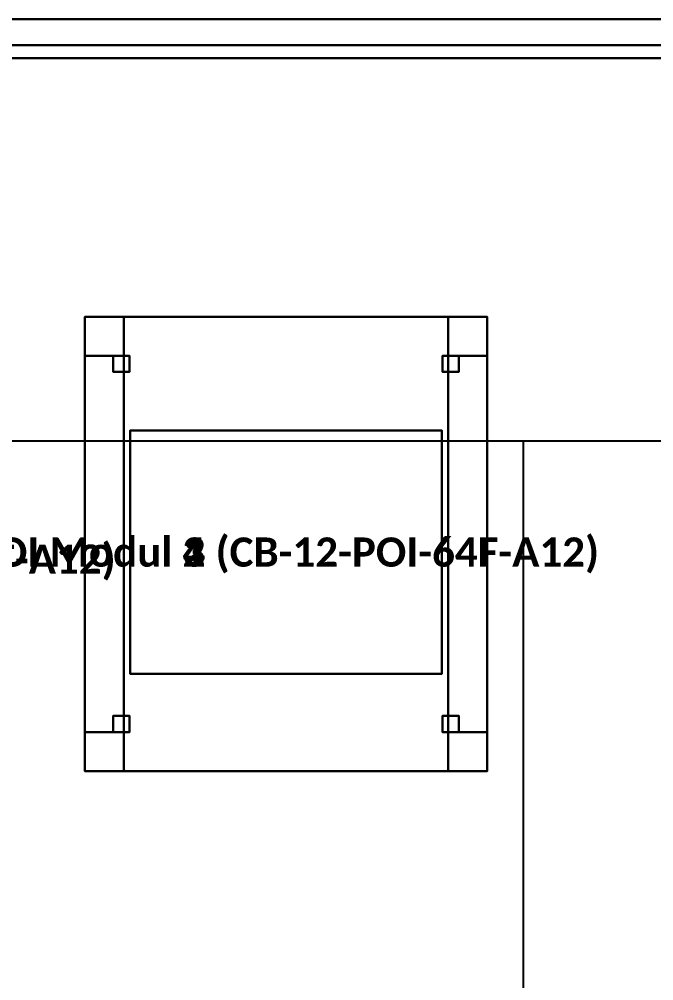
# Model space of a CAD drawing. Header units: metres. Extents: x -15 to 15, y -45.1 to 2.
# Drawn here: x -4.027 to -3.049, y 0.518 to 2 of the extents above; entities that cross this region are included whole.
import ezdxf
from ezdxf.enums import TextEntityAlignment as Align

# ---------------------------------------------------------------- set-up
doc = ezdxf.new("R2010")
doc.units = ezdxf.units.M
for name, color, linetype in [('CELIK_KIRIS_KOLON', 9, 'CONTINUOUS'), ('EKP_POI_MODULLERI', 40, 'CONTINUOUS'), ('EKP_POI_TASIYICI_SASE', 30, 'CONTINUOUS'), ('KABLO_TAVALARI', 6, 'CONTINUOUS'), ('KORKULUK_KAPI', 4, 'CONTINUOUS'), ('ZEMIN_PLATFORM', 8, 'CONTINUOUS')]:
    doc.layers.add(name, color=color, linetype=linetype)
doc.styles.get("Standard").update_dxf_attribs({"font": 'calibrib.ttf'})

msp = doc.modelspace()

# ---------------------------------------------------------------- linework, layer by layer
at = {"layer": 'CELIK_KIRIS_KOLON'}
msp.add_line((-3, 1.35, 4.1), (-4.4, 1.35, 6.75), dxfattribs=at)
at = {"layer": 'EKP_POI_MODULLERI'}
for p, q in [((-3.3758, 1.3665, 0.1585), (-3.8558, 1.3665, 0.1585)), ((-3.8558, 1.3665, 0.1585), (-3.8558, 0.9915, 0.1585)), ((-3.3758, 1.3665, 0.4225), (-3.8558, 1.3665, 0.4225)), ((-3.8558, 1.3665, 0.4225), (-3.8558, 0.9915, 0.4225)), ((-3.8558, 1.3665, 0.1585), (-3.8558, 1.3665, 0.4225)), ((-3.3758, 1.3665, 0.4735), (-3.8558, 1.3665, 0.4735)), ((-3.8558, 1.3665, 0.4735), (-3.8558, 0.9915, 0.4735)), ((-3.3758, 1.3665, 0.7375), (-3.8558, 1.3665, 0.7375)), ((-3.8558, 1.3665, 0.7375), (-3.8558, 0.9915, 0.7375)), ((-3.8558, 1.3665, 0.4735), (-3.8558, 1.3665, 0.7375)), ((-3.3758, 1.3665, 0.7885), (-3.8558, 1.3665, 0.7885)), ((-3.8558, 1.3665, 0.7885), (-3.8558, 0.9915, 0.7885)), ((-3.3758, 1.3665, 1.0525), (-3.8558, 1.3665, 1.0525)), ((-3.8558, 1.3665, 1.0525), (-3.8558, 0.9915, 1.0525)), ((-3.8558, 1.3665, 0.7885), (-3.8558, 1.3665, 1.0525)), ((-3.3758, 1.3665, 1.1035), (-3.8558, 1.3665, 1.1035)), ((-3.8558, 1.3665, 1.1035), (-3.8558, 0.9915, 1.1035)), ((-3.3758, 1.3665, 1.3675), (-3.8558, 1.3665, 1.3675)), ((-3.8558, 1.3665, 1.3675), (-3.8558, 0.9915, 1.3675)), ((-3.8558, 1.3665, 1.1035), (-3.8558, 1.3665, 1.3675)), ((-3.3758, 0.9915, 0.1585), (-3.3758, 1.3665, 0.1585)), ((-3.3758, 0.9915, 0.4225), (-3.3758, 1.3665, 0.4225)), ((-3.3758, 1.3665, 0.1585), (-3.3758, 1.3665, 0.4225)), ((-3.3758, 0.9915, 0.4735), (-3.3758, 1.3665, 0.4735)), ((-3.3758, 0.9915, 0.7375), (-3.3758, 1.3665, 0.7375)), ((-3.3758, 1.3665, 0.4735), (-3.3758, 1.3665, 0.7375)), ((-3.3758, 0.9915, 0.7885), (-3.3758, 1.3665, 0.7885)), ((-3.3758, 0.9915, 1.0525), (-3.3758, 1.3665, 1.0525)), ((-3.3758, 1.3665, 0.7885), (-3.3758, 1.3665, 1.0525)), ((-3.3758, 0.9915, 1.1035), (-3.3758, 1.3665, 1.1035)), ((-3.3758, 0.9915, 1.3675), (-3.3758, 1.3665, 1.3675)), ((-3.3758, 1.3665, 1.1035), (-3.3758, 1.3665, 1.3675)), ((-3.8558, 0.9915, 0.1585), (-3.3758, 0.9915, 0.1585)), ((-3.8558, 0.9915, 0.4225), (-3.3758, 0.9915, 0.4225)), ((-3.8558, 0.9915, 0.1585), (-3.8558, 0.9915, 0.4225)), ((-3.8558, 0.9915, 0.4735), (-3.3758, 0.9915, 0.4735)), ((-3.8558, 0.9915, 0.7375), (-3.3758, 0.9915, 0.7375)), ((-3.8558, 0.9915, 0.4735), (-3.8558, 0.9915, 0.7375)), ((-3.8558, 0.9915, 0.7885), (-3.3758, 0.9915, 0.7885)), ((-3.8558, 0.9915, 1.0525), (-3.3758, 0.9915, 1.0525)), ((-3.8558, 0.9915, 0.7885), (-3.8558, 0.9915, 1.0525)), ((-3.8558, 0.9915, 1.1035), (-3.3758, 0.9915, 1.1035)), ((-3.8558, 0.9915, 1.3675), (-3.3758, 0.9915, 1.3675)), ((-3.8558, 0.9915, 1.1035), (-3.8558, 0.9915, 1.3675)), ((-3.3758, 0.9915, 0.1585), (-3.3758, 0.9915, 0.4225)), ((-3.3758, 0.9915, 0.4735), (-3.3758, 0.9915, 0.7375)), ((-3.3758, 0.9915, 0.7885), (-3.3758, 0.9915, 1.0525)), ((-3.3758, 0.9915, 1.1035), (-3.3758, 0.9915, 1.3675))]:
    msp.add_line(p, q, dxfattribs=at)
for points in [[(-3.8558, 0.9915, 0.1585), (-3.3758, 0.9915, 0.1585), (-3.3758, 1.3665, 0.1585), (-3.8558, 1.3665, 0.1585)], [(-3.8558, 0.9915, 0.4225), (-3.3758, 0.9915, 0.4225), (-3.3758, 1.3665, 0.4225), (-3.8558, 1.3665, 0.4225)], [(-3.8558, 1.3665, 0.1585), (-3.3758, 1.3665, 0.1585), (-3.3758, 1.3665, 0.4225), (-3.8558, 1.3665, 0.4225)], [(-3.8558, 0.9915, 0.1585), (-3.8558, 1.3665, 0.1585), (-3.8558, 1.3665, 0.4225), (-3.8558, 0.9915, 0.4225)], [(-3.8558, 0.9915, 0.4735), (-3.3758, 0.9915, 0.4735), (-3.3758, 1.3665, 0.4735), (-3.8558, 1.3665, 0.4735)], [(-3.8558, 0.9915, 0.7375), (-3.3758, 0.9915, 0.7375), (-3.3758, 1.3665, 0.7375), (-3.8558, 1.3665, 0.7375)], [(-3.8558, 1.3665, 0.4735), (-3.3758, 1.3665, 0.4735), (-3.3758, 1.3665, 0.7375), (-3.8558, 1.3665, 0.7375)], [(-3.8558, 0.9915, 0.4735), (-3.8558, 1.3665, 0.4735), (-3.8558, 1.3665, 0.7375), (-3.8558, 0.9915, 0.7375)], [(-3.8558, 0.9915, 0.7885), (-3.3758, 0.9915, 0.7885), (-3.3758, 1.3665, 0.7885), (-3.8558, 1.3665, 0.7885)], [(-3.8558, 0.9915, 1.0525), (-3.3758, 0.9915, 1.0525), (-3.3758, 1.3665, 1.0525), (-3.8558, 1.3665, 1.0525)], [(-3.8558, 1.3665, 0.7885), (-3.3758, 1.3665, 0.7885), (-3.3758, 1.3665, 1.0525), (-3.8558, 1.3665, 1.0525)], [(-3.8558, 0.9915, 0.7885), (-3.8558, 1.3665, 0.7885), (-3.8558, 1.3665, 1.0525), (-3.8558, 0.9915, 1.0525)], [(-3.8558, 0.9915, 1.1035), (-3.3758, 0.9915, 1.1035), (-3.3758, 1.3665, 1.1035), (-3.8558, 1.3665, 1.1035)], [(-3.8558, 0.9915, 1.3675), (-3.3758, 0.9915, 1.3675), (-3.3758, 1.3665, 1.3675), (-3.8558, 1.3665, 1.3675)], [(-3.8558, 1.3665, 1.1035), (-3.3758, 1.3665, 1.1035), (-3.3758, 1.3665, 1.3675), (-3.8558, 1.3665, 1.3675)], [(-3.8558, 0.9915, 1.1035), (-3.8558, 1.3665, 1.1035), (-3.8558, 1.3665, 1.3675), (-3.8558, 0.9915, 1.3675)], [(-3.3758, 0.9915, 0.1585), (-3.3758, 1.3665, 0.1585), (-3.3758, 1.3665, 0.4225), (-3.3758, 0.9915, 0.4225)], [(-3.3758, 0.9915, 0.4735), (-3.3758, 1.3665, 0.4735), (-3.3758, 1.3665, 0.7375), (-3.3758, 0.9915, 0.7375)], [(-3.3758, 0.9915, 0.7885), (-3.3758, 1.3665, 0.7885), (-3.3758, 1.3665, 1.0525), (-3.3758, 0.9915, 1.0525)], [(-3.3758, 0.9915, 1.1035), (-3.3758, 1.3665, 1.1035), (-3.3758, 1.3665, 1.3675), (-3.3758, 0.9915, 1.3675)], [(-3.8558, 0.9915, 0.1585), (-3.3758, 0.9915, 0.1585), (-3.3758, 0.9915, 0.4225), (-3.8558, 0.9915, 0.4225)], [(-3.8558, 0.9915, 0.4735), (-3.3758, 0.9915, 0.4735), (-3.3758, 0.9915, 0.7375), (-3.8558, 0.9915, 0.7375)], [(-3.8558, 0.9915, 0.7885), (-3.3758, 0.9915, 0.7885), (-3.3758, 0.9915, 1.0525), (-3.8558, 0.9915, 1.0525)], [(-3.8558, 0.9915, 1.1035), (-3.3758, 0.9915, 1.1035), (-3.3758, 0.9915, 1.3675), (-3.8558, 0.9915, 1.3675)]]:
    msp.add_3dface(points, dxfattribs=at)
at = {"layer": 'EKP_POI_TASIYICI_SASE'}
for p, q in [((-3.3058, 1.5415), (-3.9258, 1.5415)), ((-3.9258, 1.5415), (-3.9258, 0.8415)), ((-3.3058, 1.5415, 0.1), (-3.9258, 1.5415, 0.1)), ((-3.9258, 1.5415, 0.1), (-3.9258, 0.8415, 0.1)), ((-3.9258, 1.5415), (-3.9258, 1.5415, 0.1)), ((-3.8658, 1.5415, 0.1), (-3.9258, 1.5415, 0.1)), ((-3.9258, 1.5415, 0.1), (-3.9258, 1.4815, 0.1)), ((-3.8658, 1.5415, 1.42), (-3.9258, 1.5415, 1.42)), ((-3.9258, 1.5415, 1.42), (-3.9258, 1.4815, 1.42)), ((-3.9258, 1.5415, 0.1), (-3.9258, 1.5415, 1.42)), ((-3.3058, 1.5415, 1.42), (-3.9258, 1.5415, 1.42)), ((-3.9258, 1.5415, 1.42), (-3.9258, 0.8415, 1.42)), ((-3.3058, 1.5415, 1.48), (-3.9258, 1.5415, 1.48)), ((-3.9258, 1.5415, 1.48), (-3.9258, 0.8415, 1.48)), ((-3.9258, 1.5415, 1.42), (-3.9258, 1.5415, 1.48)), ((-3.8658, 1.4815, 0.1), (-3.8658, 1.5415, 0.1)), ((-3.8658, 1.4815, 1.42), (-3.8658, 1.5415, 1.42)), ((-3.8658, 1.5415, 0.1), (-3.8658, 1.5415, 1.42)), ((-3.3058, 1.5415, 0.1), (-3.3658, 1.5415, 0.1)), ((-3.3658, 1.5415, 0.1), (-3.3658, 1.4815, 0.1)), ((-3.3058, 1.5415, 1.42), (-3.3658, 1.5415, 1.42)), ((-3.3658, 1.5415, 1.42), (-3.3658, 1.4815, 1.42)), ((-3.3658, 1.5415, 0.1), (-3.3658, 1.5415, 1.42)), ((-3.3058, 0.8415), (-3.3058, 1.5415)), ((-3.3058, 0.8415, 0.1), (-3.3058, 1.5415, 0.1)), ((-3.3058, 1.5415), (-3.3058, 1.5415, 0.1)), ((-3.3058, 1.4815, 0.1), (-3.3058, 1.5415, 0.1)), ((-3.3058, 1.4815, 1.42), (-3.3058, 1.5415, 1.42)), ((-3.3058, 1.5415, 0.1), (-3.3058, 1.5415, 1.42)), ((-3.3058, 0.8415, 1.42), (-3.3058, 1.5415, 1.42)), ((-3.3058, 0.8415, 1.48), (-3.3058, 1.5415, 1.48)), ((-3.3058, 1.5415, 1.42), (-3.3058, 1.5415, 1.48)), ((-3.9258, 1.4815, 0.1), (-3.8658, 1.4815, 0.1)), ((-3.9258, 1.4815, 1.42), (-3.8658, 1.4815, 1.42)), ((-3.9258, 1.4815, 0.1), (-3.9258, 1.4815, 1.42)), ((-3.8658, 1.4815, 0.14), (-3.9258, 1.4815, 0.14)), ((-3.9258, 1.4815, 0.14), (-3.9258, 0.9015, 0.14)), ((-3.8658, 1.4815, 0.18), (-3.9258, 1.4815, 0.18)), ((-3.9258, 1.4815, 0.18), (-3.9258, 0.9015, 0.18)), ((-3.9258, 1.4815, 0.14), (-3.9258, 1.4815, 0.18)), ((-3.8658, 1.4815, 0.74), (-3.9258, 1.4815, 0.74)), ((-3.9258, 1.4815, 0.74), (-3.9258, 0.9015, 0.74)), ((-3.8658, 1.4815, 0.78), (-3.9258, 1.4815, 0.78)), ((-3.9258, 1.4815, 0.78), (-3.9258, 0.9015, 0.78)), ((-3.9258, 1.4815, 0.74), (-3.9258, 1.4815, 0.78)), ((-3.8658, 1.4815, 1.36), (-3.9258, 1.4815, 1.36)), ((-3.9258, 1.4815, 1.36), (-3.9258, 0.9015, 1.36)), ((-3.8658, 1.4815, 1.4), (-3.9258, 1.4815, 1.4)), ((-3.9258, 1.4815, 1.4), (-3.9258, 0.9015, 1.4)), ((-3.9258, 1.4815, 1.36), (-3.9258, 1.4815, 1.4)), ((-3.8571, 1.4815, 0.1), (-3.8821, 1.4815, 0.1)), ((-3.8821, 1.4815, 0.1), (-3.8821, 1.4565, 0.1)), ((-3.8571, 1.4815, 1.42), (-3.8821, 1.4815, 1.42)), ((-3.8821, 1.4815, 1.42), (-3.8821, 1.4565, 1.42)), ((-3.8821, 1.4815, 0.1), (-3.8821, 1.4815, 1.42)), ((-3.8658, 1.4815, 0.1), (-3.8658, 1.4815, 1.42)), ((-3.8658, 0.9015, 0.14), (-3.8658, 1.4815, 0.14)), ((-3.8658, 0.9015, 0.18), (-3.8658, 1.4815, 0.18)), ((-3.8658, 1.4815, 0.14), (-3.8658, 1.4815, 0.18)), ((-3.8658, 0.9015, 0.74), (-3.8658, 1.4815, 0.74)), ((-3.8658, 0.9015, 0.78), (-3.8658, 1.4815, 0.78)), ((-3.8658, 1.4815, 0.74), (-3.8658, 1.4815, 0.78)), ((-3.8658, 0.9015, 1.36), (-3.8658, 1.4815, 1.36)), ((-3.8658, 0.9015, 1.4), (-3.8658, 1.4815, 1.4)), ((-3.8658, 1.4815, 1.36), (-3.8658, 1.4815, 1.4)), ((-3.8571, 1.4565, 0.1), (-3.8571, 1.4815, 0.1)), ((-3.8571, 1.4565, 1.42), (-3.8571, 1.4815, 1.42)), ((-3.8571, 1.4815, 0.1), (-3.8571, 1.4815, 1.42)), ((-3.3495, 1.4815, 0.1), (-3.3745, 1.4815, 0.1)), ((-3.3745, 1.4815, 0.1), (-3.3745, 1.4565, 0.1)), ((-3.3495, 1.4815, 1.42), (-3.3745, 1.4815, 1.42)), ((-3.3745, 1.4815, 1.42), (-3.3745, 1.4565, 1.42)), ((-3.3745, 1.4815, 0.1), (-3.3745, 1.4815, 1.42)), ((-3.3658, 1.4815, 0.1), (-3.3058, 1.4815, 0.1)), ((-3.3658, 1.4815, 1.42), (-3.3058, 1.4815, 1.42)), ((-3.3658, 1.4815, 0.1), (-3.3658, 1.4815, 1.42)), ((-3.3058, 1.4815, 0.14), (-3.3658, 1.4815, 0.14)), ((-3.3658, 1.4815, 0.14), (-3.3658, 0.9015, 0.14)), ((-3.3058, 1.4815, 0.18), (-3.3658, 1.4815, 0.18)), ((-3.3658, 1.4815, 0.18), (-3.3658, 0.9015, 0.18)), ((-3.3658, 1.4815, 0.14), (-3.3658, 1.4815, 0.18)), ((-3.3058, 1.4815, 0.74), (-3.3658, 1.4815, 0.74)), ((-3.3658, 1.4815, 0.74), (-3.3658, 0.9015, 0.74)), ((-3.3058, 1.4815, 0.78), (-3.3658, 1.4815, 0.78)), ((-3.3658, 1.4815, 0.78), (-3.3658, 0.9015, 0.78)), ((-3.3658, 1.4815, 0.74), (-3.3658, 1.4815, 0.78)), ((-3.3058, 1.4815, 1.36), (-3.3658, 1.4815, 1.36)), ((-3.3658, 1.4815, 1.36), (-3.3658, 0.9015, 1.36)), ((-3.3058, 1.4815, 1.4), (-3.3658, 1.4815, 1.4)), ((-3.3658, 1.4815, 1.4), (-3.3658, 0.9015, 1.4)), ((-3.3658, 1.4815, 1.36), (-3.3658, 1.4815, 1.4)), ((-3.3495, 1.4565, 0.1), (-3.3495, 1.4815, 0.1)), ((-3.3495, 1.4565, 1.42), (-3.3495, 1.4815, 1.42)), ((-3.3495, 1.4815, 0.1), (-3.3495, 1.4815, 1.42)), ((-3.3058, 1.4815, 0.1), (-3.3058, 1.4815, 1.42)), ((-3.3058, 0.9015, 0.14), (-3.3058, 1.4815, 0.14)), ((-3.3058, 0.9015, 0.18), (-3.3058, 1.4815, 0.18)), ((-3.3058, 1.4815, 0.14), (-3.3058, 1.4815, 0.18)), ((-3.3058, 0.9015, 0.74), (-3.3058, 1.4815, 0.74)), ((-3.3058, 0.9015, 0.78), (-3.3058, 1.4815, 0.78)), ((-3.3058, 1.4815, 0.74), (-3.3058, 1.4815, 0.78)), ((-3.3058, 0.9015, 1.36), (-3.3058, 1.4815, 1.36)), ((-3.3058, 0.9015, 1.4), (-3.3058, 1.4815, 1.4)), ((-3.3058, 1.4815, 1.36), (-3.3058, 1.4815, 1.4)), ((-3.8821, 1.4565, 0.1), (-3.8571, 1.4565, 0.1)), ((-3.8821, 1.4565, 1.42), (-3.8571, 1.4565, 1.42)), ((-3.8821, 1.4565, 0.1), (-3.8821, 1.4565, 1.42)), ((-3.8571, 1.4565, 0.1), (-3.8571, 1.4565, 1.42)), ((-3.3745, 1.4565, 0.1), (-3.3495, 1.4565, 0.1)), ((-3.3745, 1.4565, 1.42), (-3.3495, 1.4565, 1.42)), ((-3.3745, 1.4565, 0.1), (-3.3745, 1.4565, 1.42)), ((-3.3495, 1.4565, 0.1), (-3.3495, 1.4565, 1.42)), ((-3.8571, 0.9265, 0.1), (-3.8821, 0.9265, 0.1)), ((-3.8821, 0.9265, 0.1), (-3.8821, 0.9015, 0.1)), ((-3.8571, 0.9265, 1.42), (-3.8821, 0.9265, 1.42)), ((-3.8821, 0.9265, 1.42), (-3.8821, 0.9015, 1.42)), ((-3.8821, 0.9265, 0.1), (-3.8821, 0.9265, 1.42)), ((-3.8571, 0.9015, 0.1), (-3.8571, 0.9265, 0.1)), ((-3.8571, 0.9015, 1.42), (-3.8571, 0.9265, 1.42)), ((-3.8571, 0.9265, 0.1), (-3.8571, 0.9265, 1.42)), ((-3.3495, 0.9265, 0.1), (-3.3745, 0.9265, 0.1)), ((-3.3745, 0.9265, 0.1), (-3.3745, 0.9015, 0.1)), ((-3.3495, 0.9265, 1.42), (-3.3745, 0.9265, 1.42)), ((-3.3745, 0.9265, 1.42), (-3.3745, 0.9015, 1.42)), ((-3.3745, 0.9265, 0.1), (-3.3745, 0.9265, 1.42)), ((-3.3495, 0.9015, 0.1), (-3.3495, 0.9265, 0.1)), ((-3.3495, 0.9015, 1.42), (-3.3495, 0.9265, 1.42)), ((-3.3495, 0.9265, 0.1), (-3.3495, 0.9265, 1.42)), ((-3.8658, 0.9015, 0.1), (-3.9258, 0.9015, 0.1)), ((-3.9258, 0.9015, 0.1), (-3.9258, 0.8415, 0.1)), ((-3.8658, 0.9015, 1.42), (-3.9258, 0.9015, 1.42)), ((-3.9258, 0.9015, 1.42), (-3.9258, 0.8415, 1.42)), ((-3.9258, 0.9015, 0.1), (-3.9258, 0.9015, 1.42)), ((-3.9258, 0.9015, 0.14), (-3.8658, 0.9015, 0.14)), ((-3.9258, 0.9015, 0.18), (-3.8658, 0.9015, 0.18)), ((-3.9258, 0.9015, 0.14), (-3.9258, 0.9015, 0.18)), ((-3.9258, 0.9015, 0.74), (-3.8658, 0.9015, 0.74)), ((-3.9258, 0.9015, 0.78), (-3.8658, 0.9015, 0.78)), ((-3.9258, 0.9015, 0.74), (-3.9258, 0.9015, 0.78)), ((-3.9258, 0.9015, 1.36), (-3.8658, 0.9015, 1.36)), ((-3.9258, 0.9015, 1.4), (-3.8658, 0.9015, 1.4)), ((-3.9258, 0.9015, 1.36), (-3.9258, 0.9015, 1.4)), ((-3.8821, 0.9015, 0.1), (-3.8571, 0.9015, 0.1)), ((-3.8821, 0.9015, 1.42), (-3.8571, 0.9015, 1.42)), ((-3.8821, 0.9015, 0.1), (-3.8821, 0.9015, 1.42)), ((-3.8658, 0.8415, 0.1), (-3.8658, 0.9015, 0.1)), ((-3.8658, 0.8415, 1.42), (-3.8658, 0.9015, 1.42)), ((-3.8658, 0.9015, 0.1), (-3.8658, 0.9015, 1.42)), ((-3.8658, 0.9015, 0.14), (-3.8658, 0.9015, 0.18)), ((-3.8658, 0.9015, 0.74), (-3.8658, 0.9015, 0.78)), ((-3.8658, 0.9015, 1.36), (-3.8658, 0.9015, 1.4)), ((-3.8571, 0.9015, 0.1), (-3.8571, 0.9015, 1.42)), ((-3.3745, 0.9015, 0.1), (-3.3495, 0.9015, 0.1)), ((-3.3745, 0.9015, 1.42), (-3.3495, 0.9015, 1.42)), ((-3.3745, 0.9015, 0.1), (-3.3745, 0.9015, 1.42)), ((-3.3058, 0.9015, 0.1), (-3.3658, 0.9015, 0.1)), ((-3.3658, 0.9015, 0.1), (-3.3658, 0.8415, 0.1)), ((-3.3058, 0.9015, 1.42), (-3.3658, 0.9015, 1.42)), ((-3.3658, 0.9015, 1.42), (-3.3658, 0.8415, 1.42)), ((-3.3658, 0.9015, 0.1), (-3.3658, 0.9015, 1.42)), ((-3.3658, 0.9015, 0.14), (-3.3058, 0.9015, 0.14)), ((-3.3658, 0.9015, 0.18), (-3.3058, 0.9015, 0.18)), ((-3.3658, 0.9015, 0.14), (-3.3658, 0.9015, 0.18)), ((-3.3658, 0.9015, 0.74), (-3.3058, 0.9015, 0.74)), ((-3.3658, 0.9015, 0.78), (-3.3058, 0.9015, 0.78)), ((-3.3658, 0.9015, 0.74), (-3.3658, 0.9015, 0.78)), ((-3.3658, 0.9015, 1.36), (-3.3058, 0.9015, 1.36)), ((-3.3658, 0.9015, 1.4), (-3.3058, 0.9015, 1.4)), ((-3.3658, 0.9015, 1.36), (-3.3658, 0.9015, 1.4)), ((-3.3495, 0.9015, 0.1), (-3.3495, 0.9015, 1.42)), ((-3.3058, 0.8415, 0.1), (-3.3058, 0.9015, 0.1)), ((-3.3058, 0.8415, 1.42), (-3.3058, 0.9015, 1.42)), ((-3.3058, 0.9015, 0.1), (-3.3058, 0.9015, 1.42)), ((-3.3058, 0.9015, 0.14), (-3.3058, 0.9015, 0.18)), ((-3.3058, 0.9015, 0.74), (-3.3058, 0.9015, 0.78)), ((-3.3058, 0.9015, 1.36), (-3.3058, 0.9015, 1.4)), ((-3.9258, 0.8415), (-3.3058, 0.8415)), ((-3.9258, 0.8415, 0.1), (-3.3058, 0.8415, 0.1)), ((-3.9258, 0.8415), (-3.9258, 0.8415, 0.1)), ((-3.9258, 0.8415, 0.1), (-3.8658, 0.8415, 0.1)), ((-3.9258, 0.8415, 1.42), (-3.8658, 0.8415, 1.42)), ((-3.9258, 0.8415, 0.1), (-3.9258, 0.8415, 1.42)), ((-3.9258, 0.8415, 1.42), (-3.3058, 0.8415, 1.42)), ((-3.9258, 0.8415, 1.48), (-3.3058, 0.8415, 1.48)), ((-3.9258, 0.8415, 1.42), (-3.9258, 0.8415, 1.48)), ((-3.8658, 0.8415, 0.1), (-3.8658, 0.8415, 1.42)), ((-3.3658, 0.8415, 0.1), (-3.3058, 0.8415, 0.1)), ((-3.3658, 0.8415, 1.42), (-3.3058, 0.8415, 1.42)), ((-3.3658, 0.8415, 0.1), (-3.3658, 0.8415, 1.42)), ((-3.3058, 0.8415), (-3.3058, 0.8415, 0.1)), ((-3.3058, 0.8415, 0.1), (-3.3058, 0.8415, 1.42)), ((-3.3058, 0.8415, 1.42), (-3.3058, 0.8415, 1.48))]:
    msp.add_line(p, q, dxfattribs=at)
for points in [[(-3.9258, 0.8415), (-3.3058, 0.8415), (-3.3058, 1.5415), (-3.9258, 1.5415)], [(-3.9258, 0.8415, 0.1), (-3.3058, 0.8415, 0.1), (-3.3058, 1.5415, 0.1), (-3.9258, 1.5415, 0.1)], [(-3.9258, 1.5415), (-3.3058, 1.5415), (-3.3058, 1.5415, 0.1), (-3.9258, 1.5415, 0.1)], [(-3.9258, 0.8415), (-3.9258, 1.5415), (-3.9258, 1.5415, 0.1), (-3.9258, 0.8415, 0.1)], [(-3.9258, 1.4815, 0.1), (-3.8658, 1.4815, 0.1), (-3.8658, 1.5415, 0.1), (-3.9258, 1.5415, 0.1)], [(-3.9258, 1.4815, 1.42), (-3.8658, 1.4815, 1.42), (-3.8658, 1.5415, 1.42), (-3.9258, 1.5415, 1.42)], [(-3.9258, 1.5415, 0.1), (-3.8658, 1.5415, 0.1), (-3.8658, 1.5415, 1.42), (-3.9258, 1.5415, 1.42)], [(-3.9258, 1.4815, 0.1), (-3.9258, 1.5415, 0.1), (-3.9258, 1.5415, 1.42), (-3.9258, 1.4815, 1.42)], [(-3.9258, 0.8415, 1.42), (-3.3058, 0.8415, 1.42), (-3.3058, 1.5415, 1.42), (-3.9258, 1.5415, 1.42)], [(-3.9258, 0.8415, 1.48), (-3.3058, 0.8415, 1.48), (-3.3058, 1.5415, 1.48), (-3.9258, 1.5415, 1.48)], [(-3.9258, 1.5415, 1.42), (-3.3058, 1.5415, 1.42), (-3.3058, 1.5415, 1.48), (-3.9258, 1.5415, 1.48)], [(-3.9258, 0.8415, 1.42), (-3.9258, 1.5415, 1.42), (-3.9258, 1.5415, 1.48), (-3.9258, 0.8415, 1.48)], [(-3.8658, 1.4815, 0.1), (-3.8658, 1.5415, 0.1), (-3.8658, 1.5415, 1.42), (-3.8658, 1.4815, 1.42)], [(-3.3658, 1.4815, 0.1), (-3.3058, 1.4815, 0.1), (-3.3058, 1.5415, 0.1), (-3.3658, 1.5415, 0.1)], [(-3.3658, 1.4815, 1.42), (-3.3058, 1.4815, 1.42), (-3.3058, 1.5415, 1.42), (-3.3658, 1.5415, 1.42)], [(-3.3658, 1.5415, 0.1), (-3.3058, 1.5415, 0.1), (-3.3058, 1.5415, 1.42), (-3.3658, 1.5415, 1.42)], [(-3.3658, 1.4815, 0.1), (-3.3658, 1.5415, 0.1), (-3.3658, 1.5415, 1.42), (-3.3658, 1.4815, 1.42)], [(-3.3058, 0.8415), (-3.3058, 1.5415), (-3.3058, 1.5415, 0.1), (-3.3058, 0.8415, 0.1)], [(-3.3058, 1.4815, 0.1), (-3.3058, 1.5415, 0.1), (-3.3058, 1.5415, 1.42), (-3.3058, 1.4815, 1.42)], [(-3.3058, 0.8415, 1.42), (-3.3058, 1.5415, 1.42), (-3.3058, 1.5415, 1.48), (-3.3058, 0.8415, 1.48)], [(-3.9258, 1.4815, 0.1), (-3.8658, 1.4815, 0.1), (-3.8658, 1.4815, 1.42), (-3.9258, 1.4815, 1.42)], [(-3.9258, 0.9015, 0.14), (-3.8658, 0.9015, 0.14), (-3.8658, 1.4815, 0.14), (-3.9258, 1.4815, 0.14)], [(-3.9258, 0.9015, 0.18), (-3.8658, 0.9015, 0.18), (-3.8658, 1.4815, 0.18), (-3.9258, 1.4815, 0.18)], [(-3.9258, 1.4815, 0.14), (-3.8658, 1.4815, 0.14), (-3.8658, 1.4815, 0.18), (-3.9258, 1.4815, 0.18)], [(-3.9258, 0.9015, 0.14), (-3.9258, 1.4815, 0.14), (-3.9258, 1.4815, 0.18), (-3.9258, 0.9015, 0.18)], [(-3.9258, 0.9015, 0.74), (-3.8658, 0.9015, 0.74), (-3.8658, 1.4815, 0.74), (-3.9258, 1.4815, 0.74)], [(-3.9258, 0.9015, 0.78), (-3.8658, 0.9015, 0.78), (-3.8658, 1.4815, 0.78), (-3.9258, 1.4815, 0.78)], [(-3.9258, 1.4815, 0.74), (-3.8658, 1.4815, 0.74), (-3.8658, 1.4815, 0.78), (-3.9258, 1.4815, 0.78)], [(-3.9258, 0.9015, 0.74), (-3.9258, 1.4815, 0.74), (-3.9258, 1.4815, 0.78), (-3.9258, 0.9015, 0.78)], [(-3.9258, 0.9015, 1.36), (-3.8658, 0.9015, 1.36), (-3.8658, 1.4815, 1.36), (-3.9258, 1.4815, 1.36)], [(-3.9258, 0.9015, 1.4), (-3.8658, 0.9015, 1.4), (-3.8658, 1.4815, 1.4), (-3.9258, 1.4815, 1.4)], [(-3.9258, 1.4815, 1.36), (-3.8658, 1.4815, 1.36), (-3.8658, 1.4815, 1.4), (-3.9258, 1.4815, 1.4)], [(-3.9258, 0.9015, 1.36), (-3.9258, 1.4815, 1.36), (-3.9258, 1.4815, 1.4), (-3.9258, 0.9015, 1.4)], [(-3.8821, 1.4565, 0.1), (-3.8571, 1.4565, 0.1), (-3.8571, 1.4815, 0.1), (-3.8821, 1.4815, 0.1)], [(-3.8821, 1.4565, 1.42), (-3.8571, 1.4565, 1.42), (-3.8571, 1.4815, 1.42), (-3.8821, 1.4815, 1.42)], [(-3.8821, 1.4815, 0.1), (-3.8571, 1.4815, 0.1), (-3.8571, 1.4815, 1.42), (-3.8821, 1.4815, 1.42)], [(-3.8821, 1.4565, 0.1), (-3.8821, 1.4815, 0.1), (-3.8821, 1.4815, 1.42), (-3.8821, 1.4565, 1.42)], [(-3.8658, 0.9015, 0.14), (-3.8658, 1.4815, 0.14), (-3.8658, 1.4815, 0.18), (-3.8658, 0.9015, 0.18)], [(-3.8658, 0.9015, 0.74), (-3.8658, 1.4815, 0.74), (-3.8658, 1.4815, 0.78), (-3.8658, 0.9015, 0.78)], [(-3.8658, 0.9015, 1.36), (-3.8658, 1.4815, 1.36), (-3.8658, 1.4815, 1.4), (-3.8658, 0.9015, 1.4)], [(-3.8571, 1.4565, 0.1), (-3.8571, 1.4815, 0.1), (-3.8571, 1.4815, 1.42), (-3.8571, 1.4565, 1.42)], [(-3.3745, 1.4565, 0.1), (-3.3495, 1.4565, 0.1), (-3.3495, 1.4815, 0.1), (-3.3745, 1.4815, 0.1)], [(-3.3745, 1.4565, 1.42), (-3.3495, 1.4565, 1.42), (-3.3495, 1.4815, 1.42), (-3.3745, 1.4815, 1.42)], [(-3.3745, 1.4815, 0.1), (-3.3495, 1.4815, 0.1), (-3.3495, 1.4815, 1.42), (-3.3745, 1.4815, 1.42)], [(-3.3745, 1.4565, 0.1), (-3.3745, 1.4815, 0.1), (-3.3745, 1.4815, 1.42), (-3.3745, 1.4565, 1.42)], [(-3.3658, 1.4815, 0.1), (-3.3058, 1.4815, 0.1), (-3.3058, 1.4815, 1.42), (-3.3658, 1.4815, 1.42)], [(-3.3658, 0.9015, 0.14), (-3.3058, 0.9015, 0.14), (-3.3058, 1.4815, 0.14), (-3.3658, 1.4815, 0.14)], [(-3.3658, 0.9015, 0.18), (-3.3058, 0.9015, 0.18), (-3.3058, 1.4815, 0.18), (-3.3658, 1.4815, 0.18)], [(-3.3658, 1.4815, 0.14), (-3.3058, 1.4815, 0.14), (-3.3058, 1.4815, 0.18), (-3.3658, 1.4815, 0.18)], [(-3.3658, 0.9015, 0.14), (-3.3658, 1.4815, 0.14), (-3.3658, 1.4815, 0.18), (-3.3658, 0.9015, 0.18)], [(-3.3658, 0.9015, 0.74), (-3.3058, 0.9015, 0.74), (-3.3058, 1.4815, 0.74), (-3.3658, 1.4815, 0.74)], [(-3.3658, 0.9015, 0.78), (-3.3058, 0.9015, 0.78), (-3.3058, 1.4815, 0.78), (-3.3658, 1.4815, 0.78)], [(-3.3658, 1.4815, 0.74), (-3.3058, 1.4815, 0.74), (-3.3058, 1.4815, 0.78), (-3.3658, 1.4815, 0.78)], [(-3.3658, 0.9015, 0.74), (-3.3658, 1.4815, 0.74), (-3.3658, 1.4815, 0.78), (-3.3658, 0.9015, 0.78)], [(-3.3658, 0.9015, 1.36), (-3.3058, 0.9015, 1.36), (-3.3058, 1.4815, 1.36), (-3.3658, 1.4815, 1.36)], [(-3.3658, 0.9015, 1.4), (-3.3058, 0.9015, 1.4), (-3.3058, 1.4815, 1.4), (-3.3658, 1.4815, 1.4)], [(-3.3658, 1.4815, 1.36), (-3.3058, 1.4815, 1.36), (-3.3058, 1.4815, 1.4), (-3.3658, 1.4815, 1.4)], [(-3.3658, 0.9015, 1.36), (-3.3658, 1.4815, 1.36), (-3.3658, 1.4815, 1.4), (-3.3658, 0.9015, 1.4)], [(-3.3495, 1.4565, 0.1), (-3.3495, 1.4815, 0.1), (-3.3495, 1.4815, 1.42), (-3.3495, 1.4565, 1.42)], [(-3.3058, 0.9015, 0.14), (-3.3058, 1.4815, 0.14), (-3.3058, 1.4815, 0.18), (-3.3058, 0.9015, 0.18)], [(-3.3058, 0.9015, 0.74), (-3.3058, 1.4815, 0.74), (-3.3058, 1.4815, 0.78), (-3.3058, 0.9015, 0.78)], [(-3.3058, 0.9015, 1.36), (-3.3058, 1.4815, 1.36), (-3.3058, 1.4815, 1.4), (-3.3058, 0.9015, 1.4)], [(-3.8821, 1.4565, 0.1), (-3.8571, 1.4565, 0.1), (-3.8571, 1.4565, 1.42), (-3.8821, 1.4565, 1.42)], [(-3.3745, 1.4565, 0.1), (-3.3495, 1.4565, 0.1), (-3.3495, 1.4565, 1.42), (-3.3745, 1.4565, 1.42)], [(-3.8821, 0.9015, 0.1), (-3.8571, 0.9015, 0.1), (-3.8571, 0.9265, 0.1), (-3.8821, 0.9265, 0.1)], [(-3.8821, 0.9015, 1.42), (-3.8571, 0.9015, 1.42), (-3.8571, 0.9265, 1.42), (-3.8821, 0.9265, 1.42)], [(-3.8821, 0.9265, 0.1), (-3.8571, 0.9265, 0.1), (-3.8571, 0.9265, 1.42), (-3.8821, 0.9265, 1.42)], [(-3.8821, 0.9015, 0.1), (-3.8821, 0.9265, 0.1), (-3.8821, 0.9265, 1.42), (-3.8821, 0.9015, 1.42)], [(-3.8571, 0.9015, 0.1), (-3.8571, 0.9265, 0.1), (-3.8571, 0.9265, 1.42), (-3.8571, 0.9015, 1.42)], [(-3.3745, 0.9015, 0.1), (-3.3495, 0.9015, 0.1), (-3.3495, 0.9265, 0.1), (-3.3745, 0.9265, 0.1)], [(-3.3745, 0.9015, 1.42), (-3.3495, 0.9015, 1.42), (-3.3495, 0.9265, 1.42), (-3.3745, 0.9265, 1.42)], [(-3.3745, 0.9265, 0.1), (-3.3495, 0.9265, 0.1), (-3.3495, 0.9265, 1.42), (-3.3745, 0.9265, 1.42)], [(-3.3745, 0.9015, 0.1), (-3.3745, 0.9265, 0.1), (-3.3745, 0.9265, 1.42), (-3.3745, 0.9015, 1.42)], [(-3.3495, 0.9015, 0.1), (-3.3495, 0.9265, 0.1), (-3.3495, 0.9265, 1.42), (-3.3495, 0.9015, 1.42)], [(-3.9258, 0.8415, 0.1), (-3.8658, 0.8415, 0.1), (-3.8658, 0.9015, 0.1), (-3.9258, 0.9015, 0.1)], [(-3.9258, 0.8415, 1.42), (-3.8658, 0.8415, 1.42), (-3.8658, 0.9015, 1.42), (-3.9258, 0.9015, 1.42)], [(-3.9258, 0.9015, 0.1), (-3.8658, 0.9015, 0.1), (-3.8658, 0.9015, 1.42), (-3.9258, 0.9015, 1.42)], [(-3.9258, 0.8415, 0.1), (-3.9258, 0.9015, 0.1), (-3.9258, 0.9015, 1.42), (-3.9258, 0.8415, 1.42)], [(-3.9258, 0.9015, 0.14), (-3.8658, 0.9015, 0.14), (-3.8658, 0.9015, 0.18), (-3.9258, 0.9015, 0.18)], [(-3.9258, 0.9015, 0.74), (-3.8658, 0.9015, 0.74), (-3.8658, 0.9015, 0.78), (-3.9258, 0.9015, 0.78)], [(-3.9258, 0.9015, 1.36), (-3.8658, 0.9015, 1.36), (-3.8658, 0.9015, 1.4), (-3.9258, 0.9015, 1.4)], [(-3.8821, 0.9015, 0.1), (-3.8571, 0.9015, 0.1), (-3.8571, 0.9015, 1.42), (-3.8821, 0.9015, 1.42)], [(-3.8658, 0.8415, 0.1), (-3.8658, 0.9015, 0.1), (-3.8658, 0.9015, 1.42), (-3.8658, 0.8415, 1.42)], [(-3.3745, 0.9015, 0.1), (-3.3495, 0.9015, 0.1), (-3.3495, 0.9015, 1.42), (-3.3745, 0.9015, 1.42)], [(-3.3658, 0.8415, 0.1), (-3.3058, 0.8415, 0.1), (-3.3058, 0.9015, 0.1), (-3.3658, 0.9015, 0.1)], [(-3.3658, 0.8415, 1.42), (-3.3058, 0.8415, 1.42), (-3.3058, 0.9015, 1.42), (-3.3658, 0.9015, 1.42)], [(-3.3658, 0.9015, 0.1), (-3.3058, 0.9015, 0.1), (-3.3058, 0.9015, 1.42), (-3.3658, 0.9015, 1.42)], [(-3.3658, 0.8415, 0.1), (-3.3658, 0.9015, 0.1), (-3.3658, 0.9015, 1.42), (-3.3658, 0.8415, 1.42)], [(-3.3658, 0.9015, 0.14), (-3.3058, 0.9015, 0.14), (-3.3058, 0.9015, 0.18), (-3.3658, 0.9015, 0.18)], [(-3.3658, 0.9015, 0.74), (-3.3058, 0.9015, 0.74), (-3.3058, 0.9015, 0.78), (-3.3658, 0.9015, 0.78)], [(-3.3658, 0.9015, 1.36), (-3.3058, 0.9015, 1.36), (-3.3058, 0.9015, 1.4), (-3.3658, 0.9015, 1.4)], [(-3.3058, 0.8415, 0.1), (-3.3058, 0.9015, 0.1), (-3.3058, 0.9015, 1.42), (-3.3058, 0.8415, 1.42)], [(-3.9258, 0.8415), (-3.3058, 0.8415), (-3.3058, 0.8415, 0.1), (-3.9258, 0.8415, 0.1)], [(-3.9258, 0.8415, 0.1), (-3.8658, 0.8415, 0.1), (-3.8658, 0.8415, 1.42), (-3.9258, 0.8415, 1.42)], [(-3.9258, 0.8415, 1.42), (-3.3058, 0.8415, 1.42), (-3.3058, 0.8415, 1.48), (-3.9258, 0.8415, 1.48)], [(-3.3658, 0.8415, 0.1), (-3.3058, 0.8415, 0.1), (-3.3058, 0.8415, 1.42), (-3.3658, 0.8415, 1.42)]]:
    msp.add_3dface(points, dxfattribs=at)
at = {"layer": 'KABLO_TAVALARI'}
msp.add_line((-3.25, 1.35, 4.52), (-3.25, -41.2, 9.4666), dxfattribs=at)
at = {"layer": 'KORKULUK_KAPI'}
for p, q in [((5.5, 1.96), (-5.5, 1.96)), ((5.5, 1.96, 1.7), (-5.5, 1.96, 1.7)), ((-5.5, 1.94), (5.5, 1.94)), ((-5.5, 1.94, 1.7), (5.5, 1.94, 1.7))]:
    msp.add_line(p, q, dxfattribs=at)
for points in [[(-5.5, 1.94), (5.5, 1.94), (5.5, 1.96), (-5.5, 1.96)], [(-5.5, 1.94, 1.7), (5.5, 1.94, 1.7), (5.5, 1.96, 1.7), (-5.5, 1.96, 1.7)], [(-5.5, 1.96), (5.5, 1.96), (5.5, 1.96, 1.7), (-5.5, 1.96, 1.7)], [(-5.5, 1.94), (5.5, 1.94), (5.5, 1.94, 1.7), (-5.5, 1.94, 1.7)]]:
    msp.add_3dface(points, dxfattribs=at)
at = {"layer": 'ZEMIN_PLATFORM'}
for p, q in [((15, 2, -0.4), (-15, 2, -0.4)), ((15, 2), (-15, 2))]:
    msp.add_line(p, q, dxfattribs=at)
for points in [[(-15, 0, -0.4), (15, 0, -0.4), (15, 2, -0.4), (-15, 2, -0.4)], [(-15, 0), (15, 0), (15, 2), (-15, 2)], [(-15, 2, -0.4), (15, 2, -0.4), (15, 2), (-15, 2)]]:
    msp.add_3dface(points, dxfattribs=at)

# ---------------------------------------------------------------- texts
at = {"layer": 'EKP_POI_MODULLERI'}
for s, p in [('POI Modul 1 (CB-12-POI-64F-A12)', (-3.6158, 1.179)), ('POI Modul 2 (CB-12-POI-64F-A12)', (-3.6158, 1.179)), ('POI Modul 3 (CB-12-POI-64F-A12)', (-3.6158, 1.179)), ('POI Modul 4 (CB-12-POI-64F-A12)', (-3.6158, 1.179)), ('POI Modul 1 (CB-12-POI-64F-A12)', (-4.361, 1.1681)), ('POI Modul 2 (CB-12-POI-64F-A12)', (-4.361, 1.1681)), ('POI Modul 3 (CB-12-POI-64F-A12)', (-4.361, 1.1681)), ('POI Modul 4 (CB-12-POI-64F-A12)', (-4.361, 1.1681))]:
    msp.add_text(s, height=0.045, dxfattribs=at).set_placement(p, align=Align.MIDDLE_CENTER)

doc.saveas('drawing.dxf')
